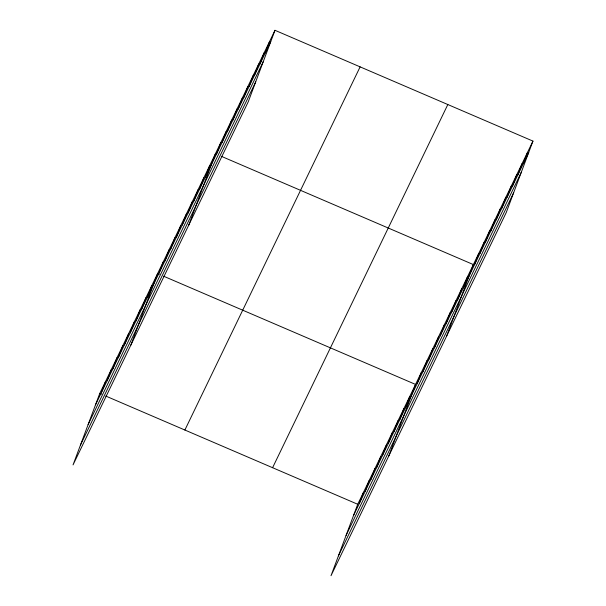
<?xml version="1.0" encoding="UTF-8"?>
<svg xmlns="http://www.w3.org/2000/svg" width="606" height="606" viewBox="0 0 606 606"><rect width="100%" height="100%" fill="white"/><g stroke="black" fill="none" stroke-linecap="round" stroke-linejoin="round"><path stroke-width="0.91" d="M274.988 30.3L99.755 393.468L73.046 464.9L248.278 101.732L274.988 30.3L532.954 141.1L506.245 212.532L331.012 575.7L357.722 504.268L532.954 141.1M101.3 392.824L105.542 381.485M107.08 380.841L111.322 369.501M112.867 368.857L117.102 357.51M118.647 356.873L122.889 345.526M124.427 344.882L128.669 333.542M130.214 332.899L134.449 321.559M135.994 320.915L140.236 309.575M141.774 308.931L146.016 297.591M147.561 296.948L151.803 285.608M130.873 345.056L157.583 273.624L159.287 274.351M159.128 272.98L163.362 261.64M164.908 260.997L169.15 249.649M170.687 249.013L174.929 237.666M176.475 237.022L180.717 225.682M182.254 225.038L186.496 213.698M188.042 213.054L192.276 201.715M193.822 201.071L198.064 189.731M199.601 189.087L203.843 177.747M205.389 177.103L209.631 165.764M188.701 225.212L215.41 153.78M216.584 153.894L220.826 142.554M222.001 142.668L226.243 131.328M227.417 131.441L231.659 120.102M232.833 120.215L237.075 108.875M238.249 108.989L242.491 97.649M243.665 97.763L247.907 86.423M249.081 86.544L253.323 75.197M254.497 75.318L258.739 63.978M259.913 64.092L264.155 52.752M265.33 52.866L269.572 41.526M359.26 503.624L363.502 492.284M365.047 491.64L369.281 480.3M370.827 479.657L375.069 468.317M376.606 467.673L380.848 456.333M382.394 455.689L386.636 444.342M388.173 443.698L392.415 432.358M393.961 431.714L398.195 420.375M399.74 419.731L403.982 408.391M405.52 407.747L409.762 396.407M388.84 455.856L415.549 384.424L163.544 276.185M417.087 383.78L421.329 372.44M422.874 371.796L427.109 360.456M428.654 359.812L432.896 348.473M434.434 347.829L438.676 336.481M440.221 335.838L444.456 324.498M446.001 323.854L450.243 312.514M451.781 311.87L456.023 300.531M457.568 299.887L461.81 288.547M463.348 287.903L467.59 276.563M446.667 336.012L473.369 264.58L221.372 156.333M474.551 264.693L478.785 253.353M479.967 253.467L484.202 242.127M485.383 242.241L489.618 230.901M490.799 231.015L495.034 219.675M496.216 219.796L500.45 208.449M501.632 208.57L505.866 197.23M507.048 197.344L511.29 186.004M512.464 186.118L516.706 174.778M517.88 174.892L522.122 163.552M523.296 163.665L527.538 152.326M95.513 404.808L270.746 41.64M88.105 424.639L263.337 61.471M80.462 445.069L255.694 81.901M184.883 430.033L360.115 66.865M272.594 467.703L447.826 104.535M353.48 515.608L528.712 152.439M346.064 535.439L521.296 172.271M338.428 555.869L513.661 192.7M99.755 393.468L101.46 394.195M105.717 396.029L357.722 504.268"/></g></svg>
